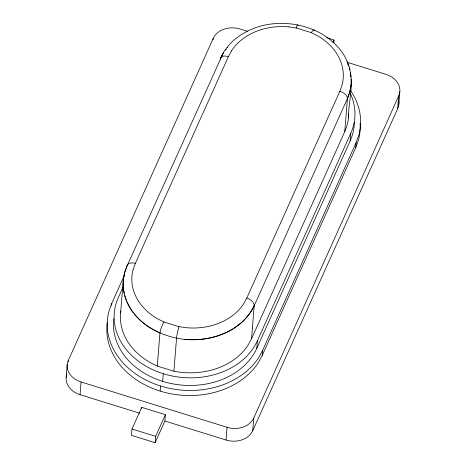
<?xml version="1.0" encoding="UTF-8"?>
<svg xmlns="http://www.w3.org/2000/svg" width="466" height="466" viewBox="0 0 466 466"><rect width="100%" height="100%" fill="white"/><g stroke="black" fill="none" stroke-linecap="round" stroke-linejoin="round"><path stroke-width="0.7" d="M222.061 55.594L126.973 266.179C120.956 279.338 122.273 295.089 129.659 307.426C139.672 324.196 157.881 334.139 176.55 338.17C205.454 344.048 240.805 333.901 254.215 305.696L347.415 98.611C350.036 92.472 351.469 85.826 351.207 79.138M348.457 117.91C348.411 101.448 354.183 84.346 349.319 68.141M66.178 377.291L67.203 364.581M68.217 361.773L68.333 360.364L213.253 38.352A20.947 16.619 4.6 0 1 239.949 28.997L247.597 31.373M139.835 413.243L80.07 394.685L81.09 381.974A20.947 16.619 4.6 0 1 68.333 360.364M111.572 305.387L111.729 303.483L124.271 275.61M120.612 312.977L123.269 279.932M131.983 428.994L131.47 435.349L155.143 442.7L164.9 421.025L165.407 414.67L141.734 407.319L131.983 428.994L155.656 436.345L155.143 442.7M141.623 408.729L141.734 407.319M348.661 113.704A67.558 53.602 4.6 0 1 347.199 124.818L344.753 131.662L251.558 338.741L247.999 345.236A67.558 53.602 4.6 0 1 173.888 371.221L157.287 366.06L159.943 333.015A8.4 1.87 -68.1 0 1 163.915 321.989L157.514 318.761A59.165 46.938 4.6 0 1 133.101 269.552M360.107 123.449A80.158 63.592 4.6 0 1 358.482 139.969L355.704 147.745L262.23 355.436L258.187 362.816A80.158 63.592 4.6 0 1 160.182 391.091L160.589 386.005M162.686 381.351L163.298 373.726A73.855 58.594 4.6 0 1 118.329 297.541L122.803 287.604M173.888 371.221L176.55 338.17M213.143 39.767L213.253 38.352M164.9 421.025L226.051 440.021L227.076 427.31A20.947 16.619 4.6 0 0 253.772 417.955L398.692 95.944A20.947 16.619 4.6 0 0 385.93 74.339L347.694 62.461M251.558 338.741L254.215 305.696A8.382 4.864 26.5 0 0 246.823 297.96L339.842 91.284L342.061 85.062A59.165 46.938 4.6 0 0 317.69 35.865L311.282 32.643L296.236 27.972L288.862 26.906M113.844 318.633A73.855 58.594 4.6 0 0 171.098 383.524A73.855 58.594 4.6 0 0 256.789 348.358L257.407 340.733L350.741 133.346A73.855 58.594 4.6 0 0 350.263 93.212M226.051 440.021A20.947 16.619 4.6 0 0 252.747 430.666L253.772 417.955M262.23 355.436L262.643 350.35L356.111 142.66L358.89 134.884A80.158 63.592 4.6 0 0 350.193 90.014M333.79 42.849L334.017 40.024L326.579 37.717M344.753 131.662L347.415 98.611L349.855 91.773L351.114 84.864M256.789 348.358L350.129 140.971L350.741 133.346M355.704 147.745L356.111 142.66M252.747 430.666L397.667 108.654L398.692 95.944M398.797 104.436L399.822 91.726M124.672 272.616L123.449 278.627L123.327 287.097M111.729 303.483L108.951 311.259A80.158 63.592 4.6 0 0 160.572 385.999A80.158 63.592 4.6 0 0 258.601 357.731L262.643 350.35M133.142 269.564L135.367 263.342L228.381 56.666L231.614 50.765M124.737 272.307L126.973 266.179A8.382 4.951 22 0 1 135.367 263.342M155.656 436.345L165.407 414.67M332.835 42.651L334.017 40.024M222.69 54.423L223.727 52.6M254.215 305.696L251.046 311.527L245.931 318.115M220.54 57.871C223.767 50.905 228.608 44.841 234.322 39.756L240.945 34.793L247.889 30.867L255.764 27.605C277.206 20.155 301.485 22.747 321.295 33.599L328.413 38.235L334.477 43.355L340.029 49.437C344.7 55.384 348.119 62.24 350.007 69.568M222.515 54.819L220.173 59.095A8.382 4.864 26.5 0 1 228.381 56.666M246.823 297.96L243.59 303.861A59.165 46.938 4.6 0 1 186.342 327.715L178.967 326.654L163.921 321.983M225.591 50.165L226.29 49.21M227.344 47.777L227.682 47.421M244.965 319.117L242.174 322.012L234.089 328.093M232.895 328.845L227.251 331.943M226.045 332.52L219.573 335.147M218.274 335.613C207.487 339.306 195.889 340.267 184.565 339.33M81.09 381.974L227.076 427.31M159.943 333.015C150.192 328.582 141.035 322.373 134.354 313.903M133.48 312.768L131.354 309.995L127.002 301.846M346.867 61.693L347.718 63.411M347.898 64.197L348.667 66.079L348.003 63.982M126.49 300.593L124.742 295.386M350.438 72.562L350.991 76.977M124.265 293.493L123.467 288.536M80.07 394.685A20.947 16.619 4.6 0 1 66.399 375.852M66.568 375.147A20.947 16.619 4.6 0 1 66.894 374.099M398.715 101.174A20.947 16.619 4.6 0 1 397.667 108.654M176.544 338.182A8.4 0.903 -77.3 0 1 178.967 326.66M157.287 366.06A67.558 53.602 4.6 0 1 120.869 310.892M257.407 340.733A73.855 58.594 4.6 0 1 163.298 373.726M354.323 122.634A73.855 58.594 4.6 0 1 350.129 140.971M160.182 391.091A80.158 63.592 4.6 0 1 107.291 322.472M339.836 91.284A8.382 4.951 22 0 1 347.415 98.611M231.573 50.747A59.165 46.938 4.6 0 1 288.821 26.894M296.236 27.977A8.4 0.903 -77.3 0 1 297.879 25.519M311.282 32.655A8.4 1.87 -68.1 0 1 314.428 30.657"/></g></svg>
